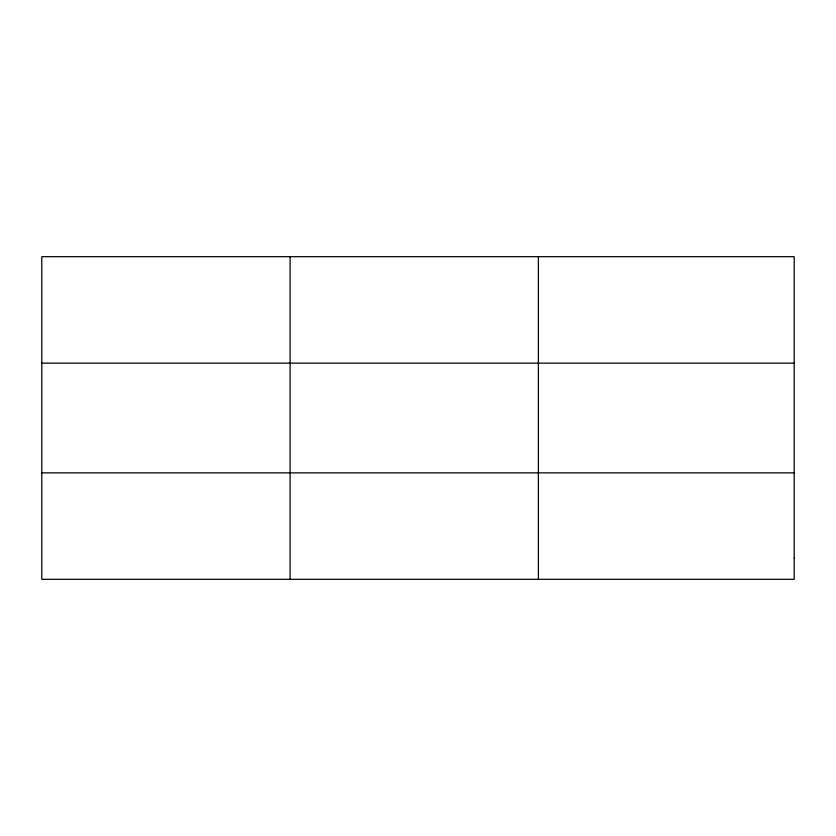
<?xml version="1.0" encoding="UTF-8"?>
<svg xmlns="http://www.w3.org/2000/svg" width="836" height="836" viewBox="0 0 836 836"><rect width="100%" height="100%" fill="white"/><g stroke="black" fill="none" stroke-linecap="round" stroke-linejoin="round"><path stroke-width="1.25" d="M290.092 579.317L290.092 256.683M538.384 579.317L538.384 256.683M41.8 363.148L794.2 363.148M41.8 472.852L794.2 472.852M794.2 558.03L794.2 579.317L41.8 579.317L41.8 256.683L794.2 256.683L794.2 558.03"/></g></svg>
